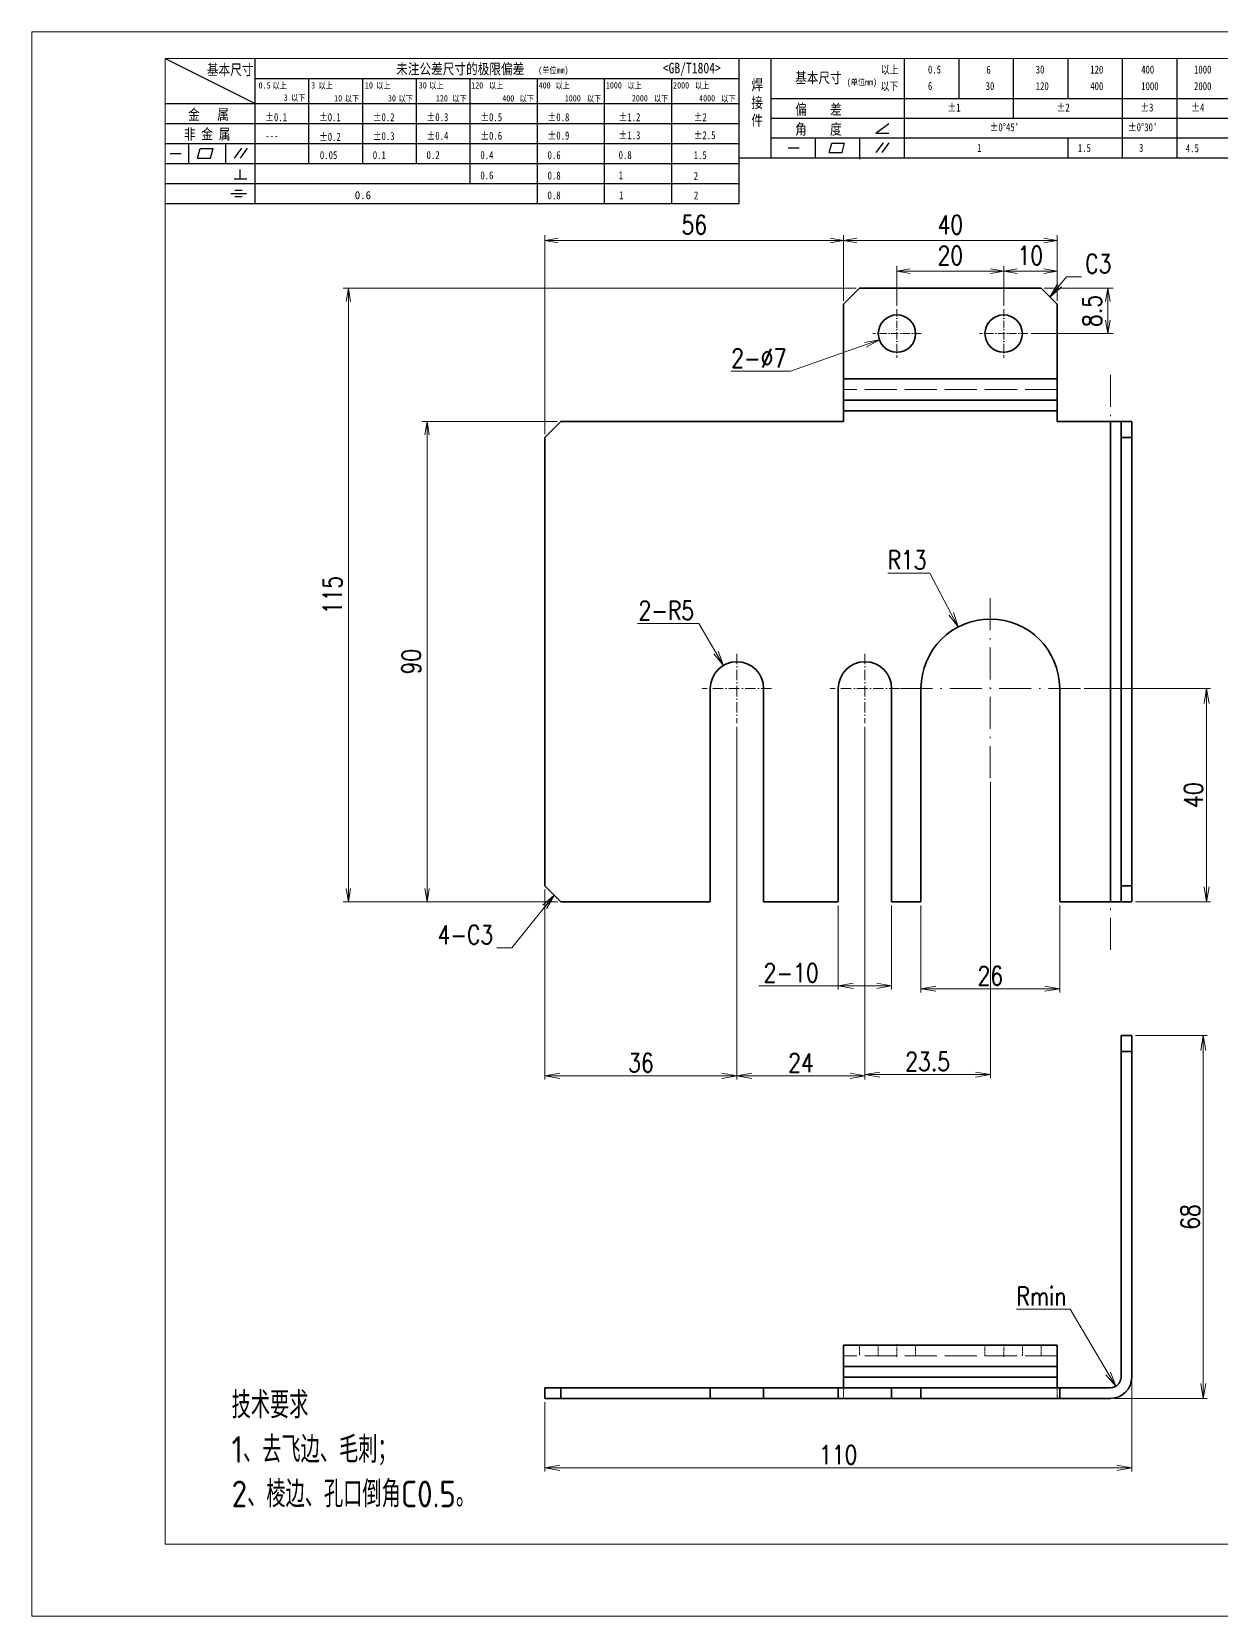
# Model space of a CAD drawing. Header units: millimetres. Extents: x -50143 to 104182, y -50696 to 54072.
# Drawn here: x -41506.8 to -41283.8, y 44632.5 to 44929.5 of the extents above; entities that cross this region are included whole.
import ezdxf

# ---------------------------------------------------------------- set-up
doc = ezdxf.new("R2010")
doc.units = ezdxf.units.MM
doc.header["$LTSCALE"] = 0.5
for name, pattern in [('AM_ISO02W050x2', [3.75, 3, -0.75]), ('AM_ISO08W050x2', [9, 6, -0.75, 1.5, -0.75]), ('DASHDOT', [18.5, 12, -3, 0.5, -3]), ('DASHED', [15, 12, -3])]:
    doc.linetypes.add(name, pattern=pattern)
for name, color, linetype, lineweight in [('DIM', 3, 'Continuous', 13), ('中心线', 2, 'AM_ISO08W050x2', 18), ('图框', 7, 'Continuous', 18), ('标注线', 3, 'Continuous', 18), ('粗实线', 7, 'Continuous', 35), ('虚线', 1, 'AM_ISO02W050x2', 18)]:
    doc.layers.add(name, color=color, linetype=linetype, lineweight=lineweight)
doc.layers.add('图\\M+19E79\\M+195B6\\M+18E9A', color=7, linetype='Continuous')
doc.layers.add('打印', color=7, linetype='Continuous', lineweight=15, plot=False)
doc.layers.add('打印-禁用', color=7, linetype='Continuous', lineweight=15, plot=False)
doc.styles.add('DIM', font='romans.shx', dxfattribs={"width": 0.8, "bigfont": 'bigfont.shx'})
doc.styles.add('国标', font='simfang.ttf', dxfattribs={"width": 0.8})
doc.styles.add('机械长仿宋', font='gbenor.shx', dxfattribs={"height": 1, "bigfont": 'gbcbig.shx'})
doc.dimstyles.new('DEH 1-1', dxfattribs={"dimtxt": 3.5, "dimasz": 2.5, "dimexe": 1, "dimexo": 0.625, "dimgap": 1.2, "dimtad": 1, "dimtoh": 1, "dimdsep": 46, "dimtxsty": 'DIM', "dimblk": 'OPEN', "dimcen": 0, "dimclrd": 8, "dimclre": 8, "dimclrt": 2, "dimazin": 2, "dimtfac": 0.5, "dimtmove": 0, "dimatfit": 3, "dimldrblk": 'OPEN', "dimfxl": 0, "dimtolj": 2, "dimlwd": 18, "dimlwe": 18, "dimarcsym": 0})
doc.dimstyles.new('DEH 1-1$0', dxfattribs={"dimtxt": 3.5, "dimasz": 2.5, "dimexe": 1, "dimexo": 0.625, "dimgap": 1.2, "dimtad": 1, "dimzin": 9, "dimdsep": 46, "dimtxsty": 'DIM', "dimblk": 'OPEN', "dimcen": 0, "dimclrd": 8, "dimclre": 8, "dimclrt": 2, "dimazin": 2, "dimtfac": 0.5, "dimtmove": 0, "dimatfit": 3, "dimldrblk": 'OPEN', "dimfxl": 0, "dimtolj": 2, "dimlwd": 18, "dimlwe": 18, "dimarcsym": 0})
doc.dimstyles.new('DEH 1-1$3', dxfattribs={"dimtxt": 3.5, "dimasz": 2.5, "dimexe": 1, "dimexo": 0.625, "dimgap": 1.2, "dimtad": 1, "dimtoh": 1, "dimdsep": 46, "dimtxsty": 'DIM', "dimblk": 'OPEN', "dimcen": 0, "dimclrd": 8, "dimclre": 8, "dimclrt": 2, "dimazin": 2, "dimtfac": 0.5, "dimtofl": 0, "dimtmove": 0, "dimatfit": 3, "dimldrblk": 'OPEN', "dimfxl": 0, "dimtolj": 2, "dimlwd": 18, "dimlwe": 18, "dimarcsym": 0})
doc.dimstyles.new('DEH 1-1$4', dxfattribs={"dimtxt": 3.5, "dimasz": 2.5, "dimexe": 1, "dimexo": 0.625, "dimgap": 1.2, "dimtad": 1, "dimtoh": 1, "dimdsep": 46, "dimtxsty": 'DIM', "dimblk": 'OPEN', "dimcen": 0, "dimclrd": 8, "dimclre": 8, "dimclrt": 2, "dimazin": 2, "dimtfac": 0.5, "dimtofl": 0, "dimtmove": 0, "dimatfit": 3, "dimldrblk": 'OPEN', "dimfxl": 0, "dimtolj": 2, "dimlwd": 18, "dimlwe": 18, "dimarcsym": 0})

# ---------------------------------------------------------------- blocks, each defined once
blk = doc.blocks.new('GZDEH零件A3图框V01版')
at = {"layer": '图\\M+19E79\\M+195B6\\M+18E9A', "color": 9}
for p, q in [((2882.49, -1554.46), (2899.37, -1562.92)), ((2899.37, -1581.67), (2899.37, -1554.46)), ((2990.09, -1581.67), (2990.09, -1554.46)), ((2996.09, -1573.08), (2996.09, -1554.46)), ((3021.09, -1561.98), (3021.09, -1554.46)), ((3031.31, -1561.98), (3031.31, -1554.46)), ((3041.53, -1561.98), (3041.53, -1554.46)), ((3051.75, -1561.98), (3051.75, -1554.46)), ((3061.98, -1561.98), (3061.98, -1554.46)), ((3072.2, -1561.98), (3072.2, -1554.46)), ((2899.37, -1558.24), (2990.09, -1558.24)), ((2909.45, -1574.17), (2909.45, -1558.24)), ((2919.53, -1574.17), (2919.53, -1558.24)), ((2929.61, -1574.17), (2929.61, -1558.24)), ((2939.69, -1577.92), (2939.69, -1558.24)), ((2952.29, -1581.67), (2952.29, -1558.24)), ((2964.89, -1581.67), (2964.89, -1558.24)), ((2977.49, -1581.67), (2977.49, -1558.24)), ((2996.09, -1561.98), (3113.09, -1561.98)), ((3021.09, -1573.08), (3021.09, -1561.98)), ((3041.53, -1565.68), (3041.53, -1561.98)), ((3061.98, -1573.08), (3061.98, -1561.98)), ((3072.2, -1573.08), (3072.2, -1561.98)), ((2882.49, -1562.92), (2990.09, -1562.92)), ((2882.49, -1566.67), (2990.09, -1566.67)), ((2996.09, -1565.68), (3113.09, -1565.68)), ((3015.75, -1568.51), (3018.15, -1566.66)), ((2882.49, -1570.42), (2990.09, -1570.42)), ((2886.92, -1574.12), (2886.92, -1570.42)), ((2893.91, -1574.12), (2893.91, -1570.42)), ((2996.09, -1569.38), (3113.09, -1569.38)), ((3004.42, -1573.08), (3004.42, -1569.38)), ((3006.97, -1572.12), (3007.45, -1570.33)), ((3007.45, -1570.33), (3009.86, -1570.33)), ((3009.39, -1572.12), (3009.86, -1570.33)), ((3012.75, -1573.08), (3012.75, -1569.38)), ((3015.75, -1568.51), (3018.15, -1568.51)), ((3015.81, -1572.12), (3017.15, -1570.26)), ((3016.89, -1572.12), (3018.23, -1570.26)), ((3051.75, -1573.08), (3051.75, -1569.38)), ((2883.43, -1572.27), (2885.49, -1572.27)), ((2888.59, -1573.16), (2889.07, -1571.37)), ((2888.59, -1573.16), (2891, -1573.16)), ((2889.07, -1571.37), (2891.48, -1571.37)), ((2891, -1573.16), (2891.48, -1571.37)), ((2895.52, -1573.16), (2896.85, -1571.3)), ((2896.6, -1573.16), (2897.94, -1571.3)), ((2990.09, -1573.08), (3113.09, -1573.08)), ((2999.26, -1571.23), (3001.32, -1571.23)), ((3006.97, -1572.12), (3009.39, -1572.12)), ((3012.75, -1573.33), (3012.75, -1573.08)), ((2882.49, -1574.17), (2990.09, -1574.17)), ((2895.42, -1577.05), (2897.81, -1577.05)), ((2896.58, -1577.05), (2896.58, -1575.28)), ((2882.49, -1577.92), (2990.09, -1577.92)), ((2894.79, -1579.77), (2897.77, -1579.77)), ((2895.57, -1579.17), (2896.92, -1579.17)), ((2882.49, -1581.67), (2990.09, -1581.67)), ((2895.57, -1580.37), (2896.93, -1580.37))]:
    blk.add_line(p, q, dxfattribs=at)
at = {"layer": '图框', "linetype": 'Continuous'}
for p, q in [((2882.49, -1554.46), (2882.49, -1832.96)), ((3272.49, -1554.46), (2882.49, -1554.46)), ((2882.49, -1832.96), (3272.49, -1832.96))]:
    blk.add_line(p, q, dxfattribs=at)
at = {"layer": '打印-禁用', "linetype": 'Continuous'}
for p, q in [((2857.49, -1549.46), (2857.49, -1846.46)), ((3277.49, -1549.46), (2857.49, -1549.46)), ((2857.49, -1846.46), (3277.49, -1846.46))]:
    blk.add_line(p, q, dxfattribs=at)
at = {"layer": '图\\M+19E79\\M+195B6\\M+18E9A', "color": 9, "style": '国标', "width": 0.8}
for s, height, p in [('基本尺寸', 2, (2890.33, -1557.58)), ('未注公差尺寸的极限偏差', 2, (2925.81, -1557.44)), ('<GB/T1804>', 2, (2975.78, -1557.27)), ('以上', 1.5, (3016.64, -1557.33)), ('0.5', 1.5, (3025.49, -1557.3)), ('6', 1.5, (3036.45, -1557.34)), ('30', 1.5, (3045.69, -1557.31)), ('120', 1.5, (3055.91, -1557.31)), ('400', 1.5, (3065.46, -1557.31)), ('1000', 1.5, (3075.36, -1557.31)), ('30', 1.2, (2930.04, -1560.11)), ('基本尺寸', 2, (3000.6, -1559.1)), ('以下', 1.5, (3016.58, -1560.43)), ('6', 1.5, (3025.49, -1560.38)), ('30', 1.5, (3036.31, -1560.39)), ('120', 1.5, (3045.69, -1560.41)), ('400', 1.5, (3055.91, -1560.41)), ('1000', 1.5, (3065.46, -1560.41)), ('2000', 1.5, (3075.36, -1560.41)), ('金   属', 2, (2886.82, -1565.98)), ('±0.1', 1.5, (2901.27, -1566.23)), ('±0.1', 1.5, (2911.35, -1566.23)), ('±0.2', 1.5, (2921.43, -1566.23)), ('±0.3', 1.5, (2931.51, -1566.23)), ('±0.5', 1.5, (2941.59, -1566.23)), ('±0.8', 1.5, (2954.19, -1566.23)), ('±1.2', 1.5, (2967.51, -1566.23)), ('±2', 1.5, (2981.58, -1566.23)), ('偏    差', 2, (3000.6, -1565.04)), ('±1', 1.5, (3029.16, -1564.42)), ('±2', 1.5, (3049.61, -1564.42)), ('±3', 1.5, (3065.3, -1564.42)), ('±4', 1.5, (3074.85, -1564.42)), ('非 金 属', 2, (2886.02, -1569.65)), ('±0.3', 1.5, (2921.43, -1569.77)), ('±0.4', 1.5, (2931.51, -1569.71)), ('±0.6', 1.5, (2941.59, -1569.71)), ('±0.9', 1.5, (2954.19, -1569.68)), ('±1.3', 1.5, (2967.51, -1569.62)), ('±2.5', 1.5, (2981.58, -1569.61)), ('角    度', 2, (3000.6, -1568.74)), ("±0%%D45'", 1.5, (3037.06, -1568.12)), ("±0%%D30'", 1.5, (3062.98, -1568.12)), ('---', 1.5, (2901.27, -1569.65)), ('±0.2', 1.5, (2911.35, -1569.92)), ('1', 1.5, (3034.69, -1571.98)), ('1.5', 1.5, (3053.59, -1572.01)), ('3', 1.5, (3065.05, -1571.98)), ('4.5', 1.5, (3073.82, -1572.05)), ('0.1', 1.5, (2921.43, -1573.34)), ('0.2', 1.5, (2931.51, -1573.33)), ('0.4', 1.5, (2941.59, -1573.33)), ('0.6', 1.5, (2954.19, -1573.35)), ('0.8', 1.5, (2967.51, -1573.33)), ('1.5', 1.5, (2981.58, -1573.34)), ('0.6', 1.5, (2941.59, -1577.14)), ('0.8', 1.5, (2954.19, -1577.17)), ('1', 1.5, (2967.51, -1577.12)), ('2', 1.5, (2981.58, -1577.26)), ('0.8', 1.5, (2954.19, -1580.87)), ('1', 1.5, (2967.59, -1580.86)), ('2', 1.5, (2981.62, -1580.89))]:
    blk.add_text(s, height=height, dxfattribs=at).set_placement(p)
at = {"layer": '图\\M+19E79\\M+195B6\\M+18E9A', "color": 9, "lineweight": 15, "style": '国标', "width": 0.8}
for s, p in [('(单位mm)', (2952.44, -1557.27)), ('0.5', (2900.03, -1560.11)), ('以上', (2902.64, -1560.16)), ('3', (2909.88, -1560.11)), ('以上', (2911.25, -1560.16)), ('10', (2919.96, -1560.11)), ('以上', (2922.09, -1560.16)), ('以上', (2932.02, -1560.16)), ('120', (2939.88, -1560.11)), ('以上', (2943.21, -1560.16)), ('400', (2952.52, -1560.11)), ('以上', (2955.68, -1560.16)), ('1000', (2965.12, -1560.11)), ('以上', (2969.16, -1560.16)), ('2000', (2977.72, -1560.11)), ('以上', (2981.8, -1560.16)), ('(单位mm)', (3010.27, -1559.51)), ('3', (2904.73, -1562.41)), ('以下', (2906.1, -1562.46)), ('10', (2914.19, -1562.54)), ('以下', (2916.18, -1562.59)), ('30', (2924.27, -1562.54)), ('以下', (2926.26, -1562.59)), ('120', (2933.26, -1562.54)), ('以下', (2936.34, -1562.59)), ('400', (2945.7, -1562.54)), ('以下', (2948.94, -1562.59)), ('1000', (2957.41, -1562.54)), ('以下', (2961.54, -1562.59)), ('2000', (2969.99, -1562.54)), ('以下', (2974.14, -1562.59)), ('4000', (2982.59, -1562.54)), ('以下', (2986.74, -1562.59))]:
    blk.add_text(s, height=1.2, dxfattribs=at).set_placement(p)
at = {"layer": '图\\M+19E79\\M+195B6\\M+18E9A', "color": 9, "lineweight": 13, "style": '国标'}
blk.add_text('0.6', height=1.5, dxfattribs=at).set_placement((2918.05, -1580.85))
at = {"layer": '图\\M+19E79\\M+195B6\\M+18E9A', "color": 9, "insert": (2992.39, -1558.41), "char_height": 2, "width": 3.1877, "attachment_point": 1, "style": '国标'}
blk.add_mtext('焊\\P接\\P件', dxfattribs=at)
at = {"layer": '图\\M+19E79\\M+195B6\\M+18E9A', "color": 9, "insert": (2911.51, -1573.37), "char_height": 1.5, "attachment_point": 7, "style": '国标'}
blk.add_mtext_dynamic_manual_height_columns('0.05', width=5.1982, gutter_width=12.5, heights=[0], dxfattribs=at)
blk = doc.blocks.new('DEH A3')
at = {"layer": '图框'}
blk.add_blockref('GZDEH零件A3图框V01版', (-2857.49, 1846.46), dxfattribs=at)
blk = doc.blocks.new('_Open')
at = {"color": 0, "linetype": 'ByBlock', "lineweight": -2}
for p, q in [((-1, 0.17), (0, 0)), ((-1, -0.17), (0, 0)), ((0, 0), (-1, 0))]:
    blk.add_line(p, q, dxfattribs=at)
blk = doc.blocks.new('*D178')
at = {"layer": 'Defpoints', "color": 0, "transparency": 16777216}
for p in [(-41351.56, 44881.39), (-41447.39, 44766.39), (-41407.56, 44766.39)]:
    blk.add_point(p, dxfattribs=at)
at = {"layer": 'DIM', "color": 8, "lineweight": 18, "transparency": 16777216}
for p, q in [((-41352.19, 44881.39), (-41448.39, 44881.39)), ((-41447.39, 44878.89), (-41447.39, 44768.89)), ((-41408.19, 44766.39), (-41448.39, 44766.39))]:
    blk.add_line(p, q, dxfattribs=at)
at = {"layer": 'DIM', "color": 8, "lineweight": 18, "transparency": 16777216, "xscale": 2.5, "yscale": 2.5, "zscale": 2.5}
for p, rotation in [((-41447.39, 44881.39), 90), ((-41447.39, 44766.39), 270)]:
    blk.add_blockref('_Open', p, dxfattribs=dict(at, rotation=rotation))
at = {"layer": 'DIM', "color": 2, "transparency": 16777216, "insert": (-41450.34, 44823.89), "char_height": 3.5, "attachment_point": 5, "rotation": 90, "style": 'DIM'}
blk.add_mtext('\\A2;115', dxfattribs=at)
blk = doc.blocks.new('*D179')
at = {"layer": 'Defpoints', "color": 0, "transparency": 16777216}
for p in [(-41407.56, 44856.39), (-41432.65, 44766.39), (-41407.56, 44766.39)]:
    blk.add_point(p, dxfattribs=at)
at = {"layer": 'DIM', "color": 8, "lineweight": 18, "transparency": 16777216}
for p, q in [((-41408.19, 44856.39), (-41433.65, 44856.39)), ((-41432.65, 44853.89), (-41432.65, 44768.89)), ((-41408.19, 44766.39), (-41433.65, 44766.39))]:
    blk.add_line(p, q, dxfattribs=at)
at = {"layer": 'DIM', "color": 8, "lineweight": 18, "transparency": 16777216, "xscale": 2.5, "yscale": 2.5, "zscale": 2.5}
for p, rotation in [((-41432.65, 44856.39), 90), ((-41432.65, 44766.39), 270)]:
    blk.add_blockref('_Open', p, dxfattribs=dict(at, rotation=rotation))
at = {"layer": 'DIM', "color": 2, "transparency": 16777216, "insert": (-41435.6, 44811.39), "char_height": 3.5, "attachment_point": 5, "rotation": 90, "style": 'DIM'}
blk.add_mtext('\\A2;90', dxfattribs=at)
blk = doc.blocks.new('*D180')
at = {"layer": 'Defpoints', "color": 0, "transparency": 16777216}
for p in [(-41354.56, 44890.34), (-41354.56, 44878.39), (-41410.56, 44853.39)]:
    blk.add_point(p, dxfattribs=at)
at = {"layer": 'DIM', "color": 8, "lineweight": 18, "transparency": 16777216}
for p, q in [((-41410.56, 44854.02), (-41410.56, 44891.34)), ((-41408.06, 44890.34), (-41357.06, 44890.34)), ((-41354.56, 44879.02), (-41354.56, 44891.34))]:
    blk.add_line(p, q, dxfattribs=at)
at = {"layer": 'DIM', "color": 8, "lineweight": 18, "transparency": 16777216, "xscale": 2.5, "yscale": 2.5, "zscale": 2.5, "rotation": 180}
blk.add_blockref('_Open', (-41410.56, 44890.34), dxfattribs=at)
at = {"layer": 'DIM', "color": 8, "lineweight": 18, "transparency": 16777216, "xscale": 2.5, "yscale": 2.5, "zscale": 2.5}
blk.add_blockref('_Open', (-41354.56, 44890.34), dxfattribs=at)
at = {"layer": 'DIM', "color": 2, "transparency": 16777216, "insert": (-41382.56, 44893.29), "char_height": 3.5, "attachment_point": 5, "style": 'DIM'}
blk.add_mtext('\\A2;56', dxfattribs=at)
blk = doc.blocks.new('*D181')
at = {"layer": 'Defpoints', "color": 0, "transparency": 16777216}
for p in [(-41314.56, 44890.34), (-41354.56, 44878.39), (-41314.56, 44878.39)]:
    blk.add_point(p, dxfattribs=at)
at = {"layer": 'DIM', "color": 8, "lineweight": 18, "transparency": 16777216}
for p, q in [((-41354.56, 44879.02), (-41354.56, 44891.34)), ((-41352.06, 44890.34), (-41317.06, 44890.34)), ((-41314.56, 44879.02), (-41314.56, 44891.34))]:
    blk.add_line(p, q, dxfattribs=at)
at = {"layer": 'DIM', "color": 8, "lineweight": 18, "transparency": 16777216, "xscale": 2.5, "yscale": 2.5, "zscale": 2.5, "rotation": 180}
blk.add_blockref('_Open', (-41354.56, 44890.34), dxfattribs=at)
at = {"layer": 'DIM', "color": 8, "lineweight": 18, "transparency": 16777216, "xscale": 2.5, "yscale": 2.5, "zscale": 2.5}
blk.add_blockref('_Open', (-41314.56, 44890.34), dxfattribs=at)
at = {"layer": 'DIM', "color": 2, "transparency": 16777216, "insert": (-41334.56, 44893.29), "char_height": 3.5, "attachment_point": 5, "style": 'DIM'}
blk.add_mtext('\\A2;40', dxfattribs=at)
blk = doc.blocks.new('*D182')
at = {"layer": 'Defpoints', "color": 0, "transparency": 16777216}
for p in [(-41314.56, 44884.58), (-41324.56, 44877.44), (-41314.56, 44878.39)]:
    blk.add_point(p, dxfattribs=at)
at = {"layer": 'DIM', "color": 8, "lineweight": 18, "transparency": 16777216}
for p, q in [((-41324.56, 44878.07), (-41324.56, 44885.58)), ((-41322.06, 44884.58), (-41317.06, 44884.58)), ((-41314.56, 44879.02), (-41314.56, 44885.58))]:
    blk.add_line(p, q, dxfattribs=at)
at = {"layer": 'DIM', "color": 8, "lineweight": 18, "transparency": 16777216, "xscale": 2.5, "yscale": 2.5, "zscale": 2.5, "rotation": 180}
blk.add_blockref('_Open', (-41324.56, 44884.58), dxfattribs=at)
at = {"layer": 'DIM', "color": 8, "lineweight": 18, "transparency": 16777216, "xscale": 2.5, "yscale": 2.5, "zscale": 2.5}
blk.add_blockref('_Open', (-41314.56, 44884.58), dxfattribs=at)
at = {"layer": 'DIM', "color": 2, "transparency": 16777216, "insert": (-41319.56, 44887.53), "char_height": 3.5, "attachment_point": 5, "style": 'DIM'}
blk.add_mtext('\\A2;10', dxfattribs=at)
blk = doc.blocks.new('*D183')
at = {"layer": 'Defpoints', "color": 0, "transparency": 16777216}
for p in [(-41324.56, 44884.58), (-41344.56, 44877.44), (-41324.56, 44877.44)]:
    blk.add_point(p, dxfattribs=at)
at = {"layer": 'DIM', "color": 8, "lineweight": 18, "transparency": 16777216}
for p, q in [((-41344.56, 44878.07), (-41344.56, 44885.58)), ((-41342.06, 44884.58), (-41327.06, 44884.58)), ((-41324.56, 44878.07), (-41324.56, 44885.58))]:
    blk.add_line(p, q, dxfattribs=at)
at = {"layer": 'DIM', "color": 8, "lineweight": 18, "transparency": 16777216, "xscale": 2.5, "yscale": 2.5, "zscale": 2.5, "rotation": 180}
blk.add_blockref('_Open', (-41344.56, 44884.58), dxfattribs=at)
at = {"layer": 'DIM', "color": 8, "lineweight": 18, "transparency": 16777216, "xscale": 2.5, "yscale": 2.5, "zscale": 2.5}
blk.add_blockref('_Open', (-41324.56, 44884.58), dxfattribs=at)
at = {"layer": 'DIM', "color": 2, "transparency": 16777216, "insert": (-41334.56, 44887.53), "char_height": 3.5, "attachment_point": 5, "style": 'DIM'}
blk.add_mtext('\\A2;20', dxfattribs=at)
blk = doc.blocks.new('*D184')
at = {"layer": 'Defpoints', "color": 0, "transparency": 16777216}
for p in [(-41317.56, 44881.39), (-41305.02, 44881.39), (-41320.01, 44872.89)]:
    blk.add_point(p, dxfattribs=at)
at = {"layer": 'DIM', "color": 8, "lineweight": 18, "transparency": 16777216}
for p, q in [((-41316.94, 44881.39), (-41304.02, 44881.39)), ((-41305.02, 44875.39), (-41305.02, 44878.89)), ((-41319.39, 44872.89), (-41304.02, 44872.89))]:
    blk.add_line(p, q, dxfattribs=at)
at = {"layer": 'DIM', "color": 8, "lineweight": 18, "transparency": 16777216, "xscale": 2.5, "yscale": 2.5, "zscale": 2.5}
for p, rotation in [((-41305.02, 44881.39), 90), ((-41305.02, 44872.89), 270)]:
    blk.add_blockref('_Open', p, dxfattribs=dict(at, rotation=rotation))
at = {"layer": 'DIM', "color": 2, "transparency": 16777216, "insert": (-41307.97, 44877.14), "char_height": 3.5, "attachment_point": 5, "rotation": 90, "style": 'DIM'}
blk.add_mtext('\\A2;8.5', dxfattribs=at)
blk = doc.blocks.new('*D185')
at = {"layer": 'Defpoints', "color": 0, "transparency": 16777216}
for p in [(-41341.26, 44874.06), (-41347.86, 44871.72)]:
    blk.add_point(p, dxfattribs=at)
at = {"layer": 'DIM', "color": 8, "lineweight": 18, "transparency": 16777216}
for p, q in [((-41364.5, 44865.83), (-41350.5, 44870.79)), ((-41375.73, 44865.83), (-41364.5, 44865.83))]:
    blk.add_line(p, q, dxfattribs=at)
at = {"layer": 'DIM', "color": 8, "lineweight": 18, "transparency": 16777216, "xscale": 2.8, "yscale": 2.8, "zscale": 2.8, "rotation": 19.50898564390495}
blk.add_blockref('_Open', (-41347.86, 44871.72), dxfattribs=at)
at = {"layer": 'DIM', "color": 2, "transparency": 16777216, "insert": (-41370.46, 44868.28), "char_height": 3.5, "attachment_point": 5, "style": 'DIM'}
blk.add_mtext('\\A2;2-%%c7', dxfattribs=at)
blk = doc.blocks.new('*D186')
at = {"layer": 'Defpoints', "color": 0, "transparency": 16777216}
for p in [(-41310.16, 44806.39), (-41300.56, 44766.39), (-41286.52, 44766.39)]:
    blk.add_point(p, dxfattribs=at)
at = {"layer": 'DIM', "color": 8, "lineweight": 18, "transparency": 16777216}
for p, q in [((-41309.46, 44806.39), (-41285.82, 44806.39)), ((-41286.52, 44803.59), (-41286.52, 44769.19)), ((-41299.86, 44766.39), (-41285.82, 44766.39))]:
    blk.add_line(p, q, dxfattribs=at)
at = {"layer": 'DIM', "color": 8, "lineweight": 18, "transparency": 16777216, "xscale": 2.8, "yscale": 2.8, "zscale": 2.8}
for p, rotation in [((-41286.52, 44806.39), 90), ((-41286.52, 44766.39), 270)]:
    blk.add_blockref('_Open', p, dxfattribs=dict(at, rotation=rotation))
at = {"layer": 'DIM', "color": 2, "transparency": 16777216, "insert": (-41288.97, 44786.39), "char_height": 3.5, "attachment_point": 5, "rotation": 90, "style": 'DIM'}
blk.add_mtext('\\A2;40', dxfattribs=at)
blk = doc.blocks.new('*D187')
at = {"layer": 'Defpoints', "color": 0, "transparency": 16777216}
for p in [(-41374.56, 44799.89), (-41410.56, 44769.39), (-41410.56, 44733.78)]:
    blk.add_point(p, dxfattribs=at)
at = {"layer": 'DIM', "color": 8, "lineweight": 18, "transparency": 16777216}
for p, q in [((-41374.56, 44799.19), (-41374.56, 44733.08)), ((-41410.56, 44768.69), (-41410.56, 44733.08)), ((-41377.36, 44733.78), (-41407.76, 44733.78))]:
    blk.add_line(p, q, dxfattribs=at)
at = {"layer": 'DIM', "color": 8, "lineweight": 18, "transparency": 16777216, "xscale": 2.8, "yscale": 2.8, "zscale": 2.8, "rotation": 180}
blk.add_blockref('_Open', (-41410.56, 44733.78), dxfattribs=at)
at = {"layer": 'DIM', "color": 8, "lineweight": 18, "transparency": 16777216, "xscale": 2.8, "yscale": 2.8, "zscale": 2.8}
blk.add_blockref('_Open', (-41374.56, 44733.78), dxfattribs=at)
at = {"layer": 'DIM', "color": 2, "transparency": 16777216, "insert": (-41392.56, 44736.23), "char_height": 3.5, "attachment_point": 5, "style": 'DIM'}
blk.add_mtext('\\A2;36', dxfattribs=at)
blk = doc.blocks.new('*D188')
at = {"layer": 'Defpoints', "color": 0, "transparency": 16777216}
for p in [(-41374.56, 44799.89), (-41350.56, 44799.89), (-41350.56, 44733.78)]:
    blk.add_point(p, dxfattribs=at)
at = {"layer": 'DIM', "color": 8, "lineweight": 18, "transparency": 16777216}
for p, q in [((-41374.56, 44799.19), (-41374.56, 44733.08)), ((-41350.56, 44799.19), (-41350.56, 44733.08)), ((-41371.76, 44733.78), (-41353.36, 44733.78))]:
    blk.add_line(p, q, dxfattribs=at)
at = {"layer": 'DIM', "color": 8, "lineweight": 18, "transparency": 16777216, "xscale": 2.8, "yscale": 2.8, "zscale": 2.8, "rotation": 180}
blk.add_blockref('_Open', (-41374.56, 44733.78), dxfattribs=at)
at = {"layer": 'DIM', "color": 8, "lineweight": 18, "transparency": 16777216, "xscale": 2.8, "yscale": 2.8, "zscale": 2.8}
blk.add_blockref('_Open', (-41350.56, 44733.78), dxfattribs=at)
at = {"layer": 'DIM', "color": 2, "transparency": 16777216, "insert": (-41362.56, 44736.23), "char_height": 3.5, "attachment_point": 5, "style": 'DIM'}
blk.add_mtext('\\A2;24', dxfattribs=at)
blk = doc.blocks.new('*D189')
at = {"layer": 'Defpoints', "color": 0, "transparency": 16777216}
for p in [(-41350.56, 44799.19), (-41327.06, 44789.49), (-41327.06, 44734.01)]:
    blk.add_point(p, dxfattribs=at)
at = {"layer": 'DIM', "color": 8, "lineweight": 18, "transparency": 16777216}
for p, q in [((-41350.56, 44798.49), (-41350.56, 44733.31)), ((-41327.06, 44788.79), (-41327.06, 44733.31)), ((-41347.76, 44734.01), (-41329.86, 44734.01))]:
    blk.add_line(p, q, dxfattribs=at)
at = {"layer": 'DIM', "color": 8, "lineweight": 18, "transparency": 16777216, "xscale": 2.8, "yscale": 2.8, "zscale": 2.8, "rotation": 180}
blk.add_blockref('_Open', (-41350.56, 44734.01), dxfattribs=at)
at = {"layer": 'DIM', "color": 8, "lineweight": 18, "transparency": 16777216, "xscale": 2.8, "yscale": 2.8, "zscale": 2.8}
blk.add_blockref('_Open', (-41327.06, 44734.01), dxfattribs=at)
at = {"layer": 'DIM', "color": 2, "transparency": 16777216, "insert": (-41338.81, 44736.46), "char_height": 3.5, "attachment_point": 5, "style": 'DIM'}
blk.add_mtext('\\A2;23.5', dxfattribs=at)
blk = doc.blocks.new('*D190')
at = {"layer": 'Defpoints', "color": 0, "transparency": 16777216}
for p in [(-41377.09, 44810.7), (-41374.56, 44806.39)]:
    blk.add_point(p, dxfattribs=at)
at = {"layer": 'DIM', "color": 8, "lineweight": 18, "transparency": 16777216}
for p, q in [((-41393.2, 44818.54), (-41381.7, 44818.54)), ((-41381.7, 44818.54), (-41378.51, 44813.12))]:
    blk.add_line(p, q, dxfattribs=at)
at = {"layer": 'DIM', "color": 8, "lineweight": 18, "transparency": 16777216, "xscale": 2.8, "yscale": 2.8, "zscale": 2.8, "rotation": 300.4285463279932}
blk.add_blockref('_Open', (-41377.09, 44810.7), dxfattribs=at)
at = {"layer": 'DIM', "color": 2, "transparency": 16777216, "insert": (-41387.8, 44820.99), "char_height": 3.5, "attachment_point": 5, "style": 'DIM'}
blk.add_mtext('\\A2;{\\Fromans,bigfont|c134;2-}R5', dxfattribs=at)
blk = doc.blocks.new('*D191')
at = {"layer": 'Defpoints', "color": 0, "transparency": 16777216}
for p in [(-41333.09, 44817.91), (-41327.06, 44806.39)]:
    blk.add_point(p, dxfattribs=at)
at = {"layer": 'DIM', "color": 8, "lineweight": 18, "transparency": 16777216}
for p, q in [((-41346.28, 44828.02), (-41338.38, 44828.02)), ((-41338.38, 44828.02), (-41334.39, 44820.39))]:
    blk.add_line(p, q, dxfattribs=at)
at = {"layer": 'DIM', "color": 8, "lineweight": 18, "transparency": 16777216, "xscale": 2.8, "yscale": 2.8, "zscale": 2.8, "rotation": 297.6388666661313}
blk.add_blockref('_Open', (-41333.09, 44817.91), dxfattribs=at)
at = {"layer": 'DIM', "color": 2, "transparency": 16777216, "insert": (-41342.68, 44830.47), "char_height": 3.5, "attachment_point": 5, "style": 'DIM'}
blk.add_mtext('\\A2;R13', dxfattribs=at)
blk = doc.blocks.new('*D192')
at = {"layer": 'Defpoints', "color": 0, "transparency": 16777216}
for p in [(-41340.06, 44766.39), (-41314.06, 44766.39), (-41314.06, 44750.1)]:
    blk.add_point(p, dxfattribs=at)
at = {"layer": 'DIM', "color": 8, "lineweight": 18, "transparency": 16777216}
for p, q in [((-41340.06, 44765.69), (-41340.06, 44749.4)), ((-41314.06, 44765.69), (-41314.06, 44749.4)), ((-41337.26, 44750.1), (-41316.86, 44750.1))]:
    blk.add_line(p, q, dxfattribs=at)
at = {"layer": 'DIM', "color": 8, "lineweight": 18, "transparency": 16777216, "xscale": 2.8, "yscale": 2.8, "zscale": 2.8, "rotation": 180}
blk.add_blockref('_Open', (-41340.06, 44750.1), dxfattribs=at)
at = {"layer": 'DIM', "color": 8, "lineweight": 18, "transparency": 16777216, "xscale": 2.8, "yscale": 2.8, "zscale": 2.8}
blk.add_blockref('_Open', (-41314.06, 44750.1), dxfattribs=at)
at = {"layer": 'DIM', "color": 2, "transparency": 16777216, "insert": (-41327.06, 44752.55), "char_height": 3.5, "attachment_point": 5, "style": 'DIM'}
blk.add_mtext('\\A2;26', dxfattribs=at)
blk = doc.blocks.new('*D193')
at = {"layer": 'Defpoints', "color": 0, "transparency": 16777216}
for p in [(-41355.56, 44766.39), (-41345.56, 44766.39), (-41355.56, 44750.64)]:
    blk.add_point(p, dxfattribs=at)
at = {"layer": 'DIM', "color": 8, "lineweight": 18, "transparency": 16777216}
for p, q in [((-41355.56, 44765.69), (-41355.56, 44749.94)), ((-41345.56, 44765.69), (-41345.56, 44749.94)), ((-41355.56, 44750.64), (-41370.43, 44750.64)), ((-41348.36, 44750.64), (-41352.76, 44750.64))]:
    blk.add_line(p, q, dxfattribs=at)
at = {"layer": 'DIM', "color": 8, "lineweight": 18, "transparency": 16777216, "xscale": 2.8, "yscale": 2.8, "zscale": 2.8, "rotation": 180}
blk.add_blockref('_Open', (-41355.56, 44750.64), dxfattribs=at)
at = {"layer": 'DIM', "color": 8, "lineweight": 18, "transparency": 16777216, "xscale": 2.8, "yscale": 2.8, "zscale": 2.8}
blk.add_blockref('_Open', (-41345.56, 44750.64), dxfattribs=at)
at = {"layer": 'DIM', "color": 2, "transparency": 16777216, "insert": (-41364.39, 44753.09), "char_height": 3.5, "attachment_point": 5, "style": 'DIM'}
blk.add_mtext('\\A2;{\\Fromans,bigfont|c134;2-}10', dxfattribs=at)
blk = doc.blocks.new('*D197')
at = {"layer": 'Defpoints', "color": 0, "transparency": 16777216}
for p in [(-41300.56, 44741.32), (-41304.56, 44673.32), (-41287.14, 44673.32)]:
    blk.add_point(p, dxfattribs=at)
at = {"layer": 'DIM', "color": 8, "lineweight": 18, "transparency": 16777216}
for p, q in [((-41299.86, 44741.32), (-41286.44, 44741.32)), ((-41287.14, 44738.52), (-41287.14, 44676.12)), ((-41303.86, 44673.32), (-41286.44, 44673.32))]:
    blk.add_line(p, q, dxfattribs=at)
at = {"layer": 'DIM', "color": 8, "lineweight": 18, "transparency": 16777216, "xscale": 2.8, "yscale": 2.8, "zscale": 2.8}
for p, rotation in [((-41287.14, 44741.32), 90), ((-41287.14, 44673.32), 270)]:
    blk.add_blockref('_Open', p, dxfattribs=dict(at, rotation=rotation))
at = {"layer": 'DIM', "color": 2, "transparency": 16777216, "insert": (-41289.59, 44707.32), "char_height": 3.5, "attachment_point": 5, "rotation": 90, "style": 'DIM'}
blk.add_mtext('\\A2;68', dxfattribs=at)
blk = doc.blocks.new('*D198')
at = {"layer": 'Defpoints', "color": 0, "transparency": 16777216}
for p in [(-41300.56, 44677.32), (-41410.56, 44673.32), (-41300.56, 44660.3)]:
    blk.add_point(p, dxfattribs=at)
at = {"layer": 'DIM', "color": 8, "lineweight": 18, "transparency": 16777216}
for p, q in [((-41300.56, 44676.62), (-41300.56, 44659.6)), ((-41410.56, 44672.62), (-41410.56, 44659.6)), ((-41407.76, 44660.3), (-41303.36, 44660.3))]:
    blk.add_line(p, q, dxfattribs=at)
at = {"layer": 'DIM', "color": 8, "lineweight": 18, "transparency": 16777216, "xscale": 2.8, "yscale": 2.8, "zscale": 2.8, "rotation": 180}
blk.add_blockref('_Open', (-41410.56, 44660.3), dxfattribs=at)
at = {"layer": 'DIM', "color": 8, "lineweight": 18, "transparency": 16777216, "xscale": 2.8, "yscale": 2.8, "zscale": 2.8}
blk.add_blockref('_Open', (-41300.56, 44660.3), dxfattribs=at)
at = {"layer": 'DIM', "color": 2, "transparency": 16777216, "insert": (-41355.56, 44662.75), "char_height": 3.5, "attachment_point": 5, "style": 'DIM'}
blk.add_mtext('\\A2;110', dxfattribs=at)
blk = doc.blocks.new('*D199')
at = {"layer": 'Defpoints', "color": 0, "transparency": 16777216}
for p in [(-41304.56, 44677.32), (-41303.54, 44675.6)]:
    blk.add_point(p, dxfattribs=at)
at = {"layer": 'DIM', "color": 8, "lineweight": 18, "transparency": 16777216}
for p, q in [((-41322.15, 44690.02), (-41312.12, 44690.02)), ((-41312.12, 44690.02), (-41304.97, 44678))]:
    blk.add_line(p, q, dxfattribs=at)
at = {"layer": 'DIM', "color": 8, "lineweight": 18, "transparency": 16777216, "xscale": 2.8, "yscale": 2.8, "zscale": 2.8, "rotation": 300.7598134816951}
blk.add_blockref('_Open', (-41303.54, 44675.6), dxfattribs=at)
at = {"layer": 'DIM', "color": 2, "transparency": 16777216, "insert": (-41317.49, 44692.46), "char_height": 3.5, "attachment_point": 5, "style": 'DIM'}
blk.add_mtext('\\A2;{\\Fromans,bigfont|c134;Rmin}', dxfattribs=at)

msp = doc.modelspace()

# ---------------------------------------------------------------- linework, layer by layer
at = {"layer": '中心线', "linetype": 'DASHDOT', "ltscale": 0.2275}
for p, q in [((-41344.561, 44877.443), (-41344.561, 44868.343)), ((-41324.561, 44877.443), (-41324.561, 44868.343)), ((-41340.011, 44872.893), (-41349.111, 44872.893)), ((-41320.011, 44872.893), (-41329.111, 44872.893))]:
    msp.add_line(p, q, dxfattribs=at)
at = {"layer": '中心线', "linetype": 'DASHDOT'}
for p, q in [((-41304.561, 44757.392), (-41304.561, 44865.393)), ((-41327.061, 44823.293), (-41327.061, 44789.493)), ((-41310.161, 44806.393), (-41343.961, 44806.393))]:
    msp.add_line(p, q, dxfattribs=at)
at = {"layer": '中心线', "linetype": 'DASHDOT', "ltscale": 0.325}
for p, q in [((-41374.561, 44812.893), (-41374.561, 44799.893)), ((-41350.561, 44812.893), (-41350.561, 44799.893)), ((-41368.061, 44806.393), (-41381.061, 44806.393)), ((-41344.061, 44806.393), (-41357.061, 44806.393))]:
    msp.add_line(p, q, dxfattribs=at)
at = {"layer": '中心线', "linetype": 'DASHDOT', "ltscale": 0.06}
for p, q in [((-41344.561, 44681.115), (-41344.561, 44683.515)), ((-41324.561, 44681.115), (-41324.561, 44683.515))]:
    msp.add_line(p, q, dxfattribs=at)
at = {"layer": '打印'}
msp.add_lwpolyline([(-41506.754, 44929.478), (-41086.754, 44929.478), (-41086.754, 44632.478), (-41506.754, 44632.478)], close=True, dxfattribs=at)
at = {"layer": '粗实线', "ltscale": 0.106066}
for p, q in [((-41351.561, 44881.393), (-41354.561, 44878.393)), ((-41314.561, 44878.393), (-41317.561, 44881.393)), ((-41410.561, 44853.393), (-41407.561, 44856.393)), ((-41410.561, 44769.393), (-41407.561, 44766.393))]:
    msp.add_line(p, q, dxfattribs=at)
at = {"layer": '粗实线'}
for p, q in [((-41351.561, 44881.393), (-41317.561, 44881.393)), ((-41354.561, 44864.393), (-41314.561, 44864.393)), ((-41354.561, 44860.393), (-41314.561, 44860.393)), ((-41354.561, 44856.393), (-41407.561, 44856.393)), ((-41354.561, 44858.393), (-41314.561, 44858.393)), ((-41304.561, 44766.393), (-41304.561, 44856.393)), ((-41410.561, 44853.393), (-41410.561, 44769.393)), ((-41302.561, 44769.393), (-41302.561, 44853.393)), ((-41300.561, 44769.393), (-41300.561, 44853.393)), ((-41379.561, 44766.393), (-41379.561, 44806.393)), ((-41369.561, 44766.393), (-41369.561, 44806.393)), ((-41355.561, 44766.393), (-41355.561, 44806.393)), ((-41345.561, 44766.393), (-41345.561, 44806.393)), ((-41340.061, 44806.393), (-41340.061, 44766.393)), ((-41314.061, 44766.393), (-41314.061, 44806.393)), ((-41379.561, 44766.393), (-41407.561, 44766.393)), ((-41302.561, 44738.315), (-41302.561, 44695.315)), ((-41300.561, 44695.315), (-41300.561, 44738.315)), ((-41354.561, 44683.315), (-41314.561, 44683.315)), ((-41354.561, 44679.315), (-41314.561, 44679.315)), ((-41379.561, 44675.315), (-41407.561, 44675.315)), ((-41354.561, 44677.315), (-41314.561, 44677.315)), ((-41314.061, 44675.315), (-41340.061, 44675.315)), ((-41407.561, 44673.315), (-41379.561, 44673.315)), ((-41340.061, 44673.315), (-41314.061, 44673.315))]:
    msp.add_line(p, q, dxfattribs=at)
at = {"layer": '粗实线', "ltscale": 0.35}
for p, q in [((-41354.561, 44864.393), (-41354.561, 44878.393)), ((-41314.561, 44864.393), (-41314.561, 44878.393)), ((-41355.561, 44766.393), (-41369.561, 44766.393)), ((-41355.561, 44675.315), (-41369.561, 44675.315)), ((-41369.561, 44673.315), (-41355.561, 44673.315))]:
    msp.add_line(p, q, dxfattribs=at)
at = {"layer": '粗实线', "ltscale": 0.1}
for p, q in [((-41354.561, 44860.393), (-41354.561, 44864.393)), ((-41314.561, 44864.393), (-41314.561, 44860.393)), ((-41354.561, 44679.315), (-41354.561, 44683.315)), ((-41314.561, 44683.315), (-41314.561, 44679.315))]:
    msp.add_line(p, q, dxfattribs=at)
at = {"layer": '粗实线', "ltscale": 0.05}
for p, q in [((-41354.561, 44858.393), (-41354.561, 44860.393)), ((-41314.561, 44860.393), (-41314.561, 44858.393)), ((-41354.561, 44856.393), (-41354.561, 44858.393)), ((-41314.561, 44856.393), (-41314.561, 44858.393)), ((-41302.561, 44856.393), (-41304.561, 44856.393)), ((-41302.561, 44856.393), (-41300.561, 44856.393)), ((-41302.561, 44853.393), (-41300.561, 44853.393)), ((-41302.561, 44769.393), (-41300.561, 44769.393)), ((-41302.561, 44766.393), (-41304.561, 44766.393)), ((-41302.561, 44766.393), (-41300.561, 44766.393)), ((-41302.561, 44741.315), (-41300.561, 44741.315)), ((-41302.561, 44738.315), (-41300.561, 44738.315)), ((-41354.561, 44677.315), (-41354.561, 44679.315)), ((-41314.561, 44677.315), (-41314.561, 44679.315)), ((-41410.561, 44673.315), (-41410.561, 44675.315)), ((-41407.561, 44673.315), (-41407.561, 44675.315)), ((-41379.561, 44673.315), (-41379.561, 44675.315)), ((-41369.561, 44673.315), (-41369.561, 44675.315)), ((-41355.561, 44673.315), (-41355.561, 44675.315)), ((-41354.561, 44675.315), (-41354.561, 44677.315)), ((-41345.561, 44673.315), (-41345.561, 44675.315)), ((-41340.061, 44673.315), (-41340.061, 44675.315)), ((-41314.561, 44677.315), (-41314.561, 44675.315)), ((-41314.061, 44673.315), (-41314.061, 44675.315))]:
    msp.add_line(p, q, dxfattribs=at)
at = {"layer": '粗实线', "ltscale": 0.25}
for p, q in [((-41304.561, 44856.393), (-41314.561, 44856.393)), ((-41369.561, 44675.315), (-41379.561, 44675.315)), ((-41345.561, 44675.315), (-41355.561, 44675.315)), ((-41379.561, 44673.315), (-41369.561, 44673.315)), ((-41355.561, 44673.315), (-41345.561, 44673.315))]:
    msp.add_line(p, q, dxfattribs=at)
at = {"layer": '粗实线', "ltscale": 0.075}
for p, q in [((-41302.561, 44856.393), (-41302.561, 44853.393)), ((-41300.561, 44856.393), (-41300.561, 44853.393)), ((-41302.561, 44766.393), (-41302.561, 44769.393)), ((-41300.561, 44766.393), (-41300.561, 44769.393)), ((-41302.561, 44738.315), (-41302.561, 44741.315)), ((-41300.561, 44738.315), (-41300.561, 44741.315)), ((-41410.561, 44675.315), (-41407.561, 44675.315)), ((-41410.561, 44673.315), (-41407.561, 44673.315))]:
    msp.add_line(p, q, dxfattribs=at)
at = {"layer": '粗实线', "ltscale": 0.1375}
for p, q in [((-41340.061, 44766.393), (-41345.561, 44766.393)), ((-41340.061, 44675.315), (-41345.561, 44675.315)), ((-41345.561, 44673.315), (-41340.061, 44673.315))]:
    msp.add_line(p, q, dxfattribs=at)
at = {"layer": '粗实线', "ltscale": 0.2375}
for p, q in [((-41304.561, 44766.393), (-41314.061, 44766.393)), ((-41304.561, 44675.315), (-41314.061, 44675.315)), ((-41314.061, 44673.315), (-41304.561, 44673.315))]:
    msp.add_line(p, q, dxfattribs=at)
at = {"layer": '粗实线', "ltscale": 0.45}
for p, q in [((-41302.561, 44695.315), (-41302.561, 44677.315)), ((-41300.561, 44677.315), (-41300.561, 44695.315))]:
    msp.add_line(p, q, dxfattribs=at)
at = {"layer": '粗实线'}
for centre in [(-41344.561, 44872.893), (-41324.561, 44872.893)]:
    msp.add_circle(centre, 3.5, dxfattribs=at)
for centre, radius, start, end in [((-41327.061, 44806.393), 13, 0, 180), ((-41374.561, 44806.393), 5, 0, 180), ((-41350.561, 44806.393), 5, 0, 180), ((-41304.561, 44677.315), 2, 270, 0), ((-41304.561, 44677.315), 4, 270, 0)]:
    msp.add_arc(centre, radius, start, end, dxfattribs=at)
at = {"layer": '虚线', "linetype": 'DASHED'}
for p, q in [((-41314.561, 44864.393), (-41354.561, 44864.393)), ((-41314.561, 44862.393), (-41354.561, 44862.393)), ((-41354.561, 44858.393), (-41314.561, 44858.393)), ((-41304.561, 44856.393), (-41304.561, 44766.393)), ((-41314.561, 44681.315), (-41354.561, 44681.315)), ((-41314.561, 44679.315), (-41354.561, 44679.315)), ((-41354.561, 44677.315), (-41314.561, 44677.315))]:
    msp.add_line(p, q, dxfattribs=at)
at = {"layer": '虚线', "linetype": 'DASHED', "ltscale": 0.05}
for p, q in [((-41302.561, 44738.315), (-41300.561, 44738.315)), ((-41351.561, 44683.315), (-41351.561, 44681.315)), ((-41348.061, 44681.315), (-41348.061, 44683.315)), ((-41341.061, 44681.315), (-41341.061, 44683.315)), ((-41328.061, 44681.315), (-41328.061, 44683.315)), ((-41321.061, 44681.315), (-41321.061, 44683.315)), ((-41317.561, 44683.315), (-41317.561, 44681.315)), ((-41407.561, 44673.315), (-41407.561, 44675.315)), ((-41354.561, 44673.315), (-41354.561, 44675.315)), ((-41314.561, 44675.315), (-41314.561, 44673.315))]:
    msp.add_line(p, q, dxfattribs=at)

# ---------------------------------------------------------------- block references
at = {"layer": '图框'}
msp.add_blockref('DEH A3', (-41506.754, 44632.478), dxfattribs=at)

# ---------------------------------------------------------------- texts
at = {"layer": 'DIM', "color": 2, "char_height": 3.5, "style": 'DIM'}
for s, insert, attachment_point in [('\\A2;C3', (-41309.294, 44884.234), 7), ('\\A2;{\\Fromans,bigfont|c134;4-}C3', (-41420.252, 44758.478), 9)]:
    msp.add_mtext(s, dxfattribs=dict(at, insert=insert, attachment_point=attachment_point))
at = {"layer": '标注线', "color": 2, "insert": (-41469.276, 44652.861), "char_height": 5, "width": 114.82461, "attachment_point": 7, "style": '机械长仿宋'}
msp.add_mtext('\\A2;技术要求\\P1、去飞边、毛刺；\\P2、棱边、孔口倒角C0.5。', dxfattribs=at)

# ---------------------------------------------------------------- dimensions: what is measured, and where the dimension line sits
at = {"layer": 'DIM'}
for base, p1, p2, picture, middle in [((-41354.561, 44890.342), (-41410.561, 44853.393), (-41354.561, 44878.393), '*D180', (-41382.561, 44893.292)), ((-41314.561, 44890.342), (-41354.561, 44878.393), (-41314.561, 44878.393), '*D181', (-41334.561, 44893.292)), ((-41324.561, 44884.578), (-41344.561, 44877.443), (-41324.561, 44877.443), '*D183', (-41334.561, 44887.528)), ((-41314.561, 44884.578), (-41324.561, 44877.443), (-41314.561, 44878.393), '*D182', (-41319.561, 44887.528))]:
    dim = msp.add_linear_dim(base=base, p1=p1, p2=p2, dimstyle='DEH 1-1$0', dxfattribs=at)
    dim.commit()
    dim.dimension.update_dxf_attribs({"geometry": picture, "text_midpoint": middle})
for base, p1, p2, picture, middle in [((-41447.389, 44766.393), (-41351.561, 44881.393), (-41407.561, 44766.393), '*D178', (-41450.339, 44823.893)), ((-41305.022, 44881.393), (-41320.011, 44872.893), (-41317.561, 44881.393), '*D184', (-41307.972, 44877.143)), ((-41432.646, 44766.393), (-41407.561, 44856.393), (-41407.561, 44766.393), '*D179', (-41435.596, 44811.393))]:
    dim = msp.add_linear_dim(base=base, p1=p1, p2=p2, angle=90, dimstyle='DEH 1-1$0', dxfattribs=at)
    dim.commit()
    dim.dimension.update_dxf_attribs({"geometry": picture, "text_midpoint": middle})
dim = msp.add_diameter_dim_2p(p1=(-41341.262, 44874.062), p2=(-41347.86, 44871.724), dimstyle='DEH 1-1$3', override={"dimasz": 2.8, "dimexe": 0.69965, "dimexo": 0.69965, "dimgap": 0.69965, "dimpost": '2-%%c<>'}, dxfattribs=at)
dim.commit()
dim.dimension.update_dxf_attribs({"geometry": '*D185', "text_midpoint": (-41370.464, 44865.829), "dimtype": 163})
dim = msp.add_radius_dim(center=(-41327.061, 44806.393), mpoint=(-41333.092, 44817.909), dimstyle='DEH 1-1$4', override={"dimasz": 2.8, "dimexe": 0.69965, "dimexo": 0.69965, "dimgap": 0.69965}, dxfattribs=at)
dim.commit()
dim.dimension.update_dxf_attribs({"geometry": '*D191', "text_midpoint": (-41342.684, 44828.016), "dimtype": 164})
for center, mpoint, text, override, picture, middle in [((-41374.561, 44806.393), (-41377.094, 44810.704), '{\\Fromans,bigfont|c134;2-}<>', {"dimasz": 2.8, "dimexe": 0.69965, "dimexo": 0.69965, "dimgap": 0.69965}, '*D190', (-41387.797, 44818.542)), ((-41304.561, 44677.315), (-41303.538, 44675.597), '{\\Fromans,bigfont|c134;Rmin}', {"dimasz": 2.8, "dimexe": 0.69965, "dimexo": 0.69965, "dimgap": 0.69965, "dimtmove": 1}, '*D199', (-41312.12, 44690.015))]:
    dim = msp.add_radius_dim(center=center, mpoint=mpoint, text=text, dimstyle='DEH 1-1$4', override=override, dxfattribs=at)
    dim.commit()
    dim.dimension.update_dxf_attribs({"geometry": picture, "text_midpoint": middle, "dimtype": 164})
for base, p1, p2, picture, middle in [((-41286.517, 44766.393), (-41310.161, 44806.393), (-41300.561, 44766.393), '*D186', (-41288.967, 44786.393)), ((-41287.144, 44673.315), (-41300.561, 44741.315), (-41304.561, 44673.315), '*D197', (-41289.594, 44707.315))]:
    dim = msp.add_linear_dim(base=base, p1=p1, p2=p2, angle=90, dimstyle='DEH 1-1$0', override={"dimasz": 2.8, "dimexe": 0.69965, "dimexo": 0.69965, "dimgap": 0.69965}, dxfattribs=at)
    dim.commit()
    dim.dimension.update_dxf_attribs({"geometry": picture, "text_midpoint": middle})
for base, p1, p2, picture, middle in [((-41410.561, 44733.776), (-41374.561, 44799.893), (-41410.561, 44769.393), '*D187', (-41392.561, 44736.226)), ((-41350.561, 44733.776), (-41374.561, 44799.893), (-41350.561, 44799.893), '*D188', (-41362.561, 44736.226)), ((-41327.061, 44734.01), (-41350.561, 44799.193), (-41327.061, 44789.493), '*D189', (-41338.811, 44736.459)), ((-41314.061, 44750.104), (-41340.061, 44766.393), (-41314.061, 44766.393), '*D192', (-41327.061, 44752.554)), ((-41300.561, 44660.297), (-41410.561, 44673.315), (-41300.561, 44677.315), '*D198', (-41355.561, 44662.747))]:
    dim = msp.add_linear_dim(base=base, p1=p1, p2=p2, dimstyle='DEH 1-1$0', override={"dimasz": 2.8, "dimexe": 0.69965, "dimexo": 0.69965, "dimgap": 0.69965}, dxfattribs=at)
    dim.commit()
    dim.dimension.update_dxf_attribs({"geometry": picture, "text_midpoint": middle})
dim = msp.add_linear_dim(base=(-41355.561, 44750.64), p1=(-41345.561, 44766.393), p2=(-41355.561, 44766.393), text='{\\Fromans,bigfont|c134;2-}<>', dimstyle='DEH 1-1$0', override={"dimasz": 2.8, "dimexe": 0.69965, "dimexo": 0.69965, "dimgap": 0.69965}, dxfattribs=at)
dim.commit()
dim.dimension.update_dxf_attribs({"geometry": '*D193', "text_midpoint": (-41364.394, 44753.089)})

# ---------------------------------------------------------------- leaders
for points in [[(-41315.88, 44879.712), (-41312.794, 44883.535), (-41309.994, 44883.535)], [(-41408.808, 44767.639), (-41416.752, 44757.779), (-41419.552, 44757.779)]]:
    msp.add_leader(points, dimstyle='DEH 1-1', override={"dimasz": 2.8, "dimexe": 0.69965, "dimexo": 0.69965, "dimgap": 0.69965}, dxfattribs=at)

doc.saveas('drawing.dxf')
